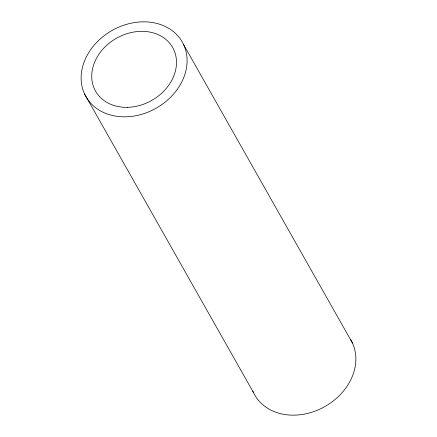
<?xml version="1.0" encoding="UTF-8"?>
<svg xmlns="http://www.w3.org/2000/svg" width="437" height="437" viewBox="0 0 437 437"><rect width="100%" height="100%" fill="white"/><g stroke="black" fill="none" stroke-linecap="round" stroke-linejoin="round"><path stroke-width="0.66" d="M183.66 44.711A55.379 44.689 -29.5 0 1 125.583 116.826A55.379 44.689 -29.5 0 1 93.086 46.48A55.379 44.689 -29.5 0 1 183.66 44.711L352.441 343.029M84.56 93.971L253.34 392.289M350.621 339.593A55.379 44.689 -29.5 0 1 323.085 407.541A55.379 44.689 -29.5 0 1 252.821 391.11M127.287 107.333A44.301 35.752 -29.5 0 0 173.751 49.632A44.301 35.752 -29.5 0 0 101.291 51.053A44.301 35.752 -29.5 0 0 127.287 107.333"/></g></svg>
